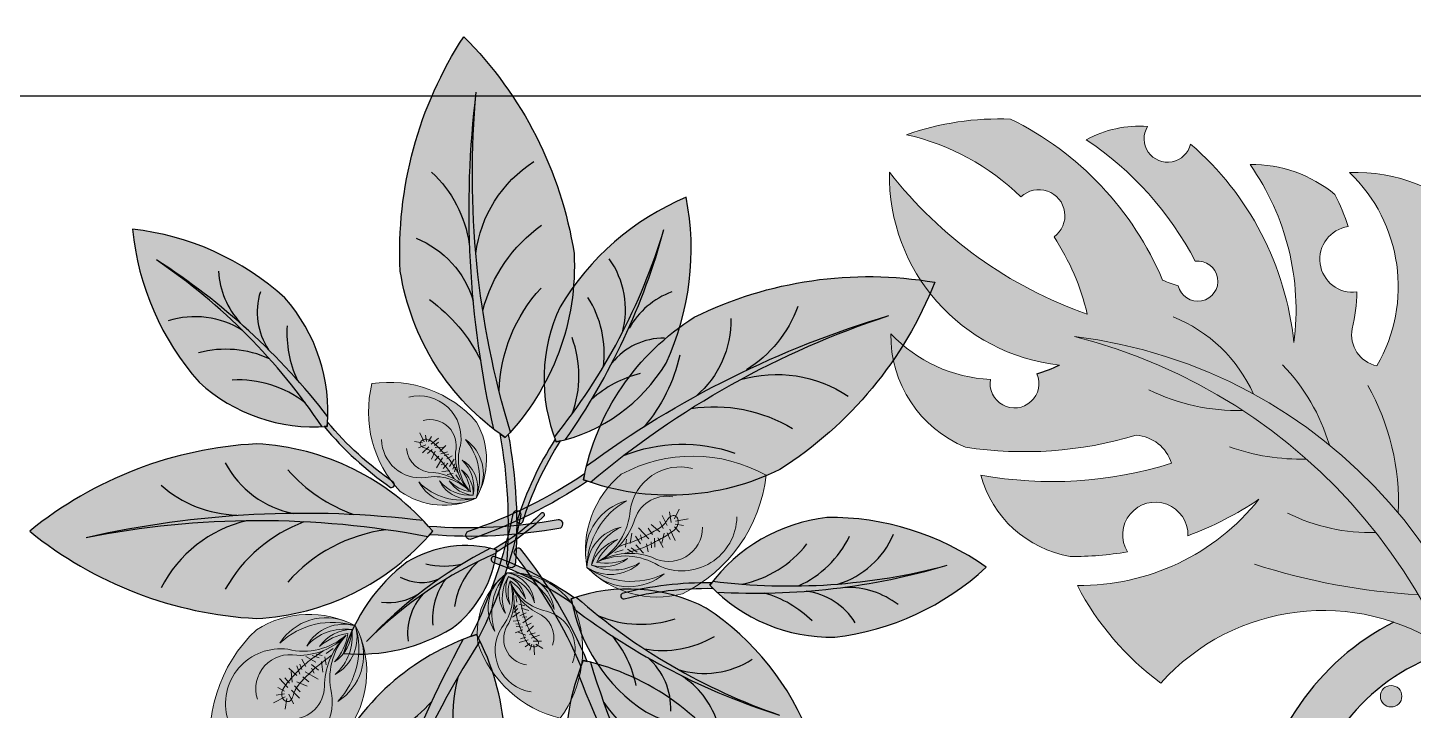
# Model space of a CAD drawing. Header units: inches. Extents: x 9636 to 21597, y -10243 to 557.
# Drawn here: x 13369.94 to 13398.07, y -8527.81 to -8513.95 of the extents above; entities that cross this region are included whole.
import ezdxf

# ---------------------------------------------------------------- set-up
doc = ezdxf.new("R2010")
doc.units = ezdxf.units.IN
doc.header["$MEASUREMENT"] = 0
doc.layers.add('estofado', color=7, linetype='Continuous', lineweight=25)
doc.layers.add('MESA', color=7, linetype='Continuous')

# ---------------------------------------------------------------- blocks, each defined once
blk = doc.blocks.new('folha Ant')
at = {"layer": 'MESA', "ltscale": 0.8}
h = blk.add_hatch(color=85, dxfattribs=at)
h.dxf.hatch_style = 1
h.set_gradient(color1=(103, 159, 96), color2=(179, 207, 175), one_color=1, tint=0.75, name='INVCURVED')
h.paths.add_polyline_path([(0.2265621468313839, 0.067551627434284, 0.1995123331975758), (0.09892586465855402, 0.006731651373172554, 0.0967495278531692), (0.3533341132944088, 0.007492088701326338, -0.08665420676483183), (0.1023075862732412, -0.005289201364917062, 0.1924888780828612), (0.2265621468304744, -0.06244837256554092, 0.1586077411667837), (0.3952802919023952, 0.002551627434343118, 0.1586077411660197)])
h = blk.add_hatch(color=35, dxfattribs=at)
h.dxf.hatch_style = 1
h.set_gradient(color1=(179, 116, 77), color2=(114, 74, 49), one_color=1, tint=0.3199999928474426, name='CURVED')
h.paths.add_polyline_path([(0.05000099493565813, -0.0003325791788029164), (0.0485055512837107, 0.005697716308816325, 0.03310768506175343), (0, -5.684341886080801e-14, 0.8090823413515376), (0.001982235223181306, -0.00600525314899869, -0.032777259300629)])
h.paths.add_polyline_path([(0.09733876678762954, 0.004943037555904084, 0.03310768506174779), (0.0485055512837107, 0.005697716308816325), (0.05000099493565813, -0.0003325791788029164, -0.03277725930060161), (0.09834927486917877, -0.0009839943787710581), (0.0952802919024407, 0.002551627434456805)])
h = blk.add_hatch(color=85, dxfattribs=at)
h.dxf.hatch_style = 1
h.set_gradient(color1=(103, 159, 96), color2=(52, 80, 48), one_color=1, tint=0.25)
h.paths.add_polyline_path([(0.353334113293613, 0.007492088701155808, -0.09674952785286056), (0.09892586465855402, 0.006731651373229397, 0.007527451123012324), (0.09528029190232701, 0.002551627434399961, 0.01429188129494994), (0.1023075862732412, -0.005289201364917062, 0.08665420676455064)])
blk.add_lwpolyline([(0.09834927486917877, -0.0009839943787710581), (0.09528029190232701, 0.002551627434399961), (0.09733876678762954, 0.004943037555904084, 0.06628802967972178), (0, -5.684341886080801e-14, 0.8090823413515378), (0.001982235223181306, -0.00600525314899869, -0.06562502276091056)], format="xyb", close=True, dxfattribs=at)
for centre, radius, start, end in [((0.2359212193687199, -0.116427435949106), 0.1842169590516126, 92.91214396360807, 139.7695295797653), ((0.2110445794835414, -0.22419454821312), 0.2921585629436255, 50.90546460646404, 86.95538728132964), ((0.1514763381197781, 0.1013313988557911), 0.1128992328564817, 290.5634166545447, 330.4539067144626), ((0.2122509936349388, 0.08793577454724755), 0.09551348369490566, 283.0012749323539, 333.1910720874903), ((0.1143519570299532, 0.1191639001535236), 0.1187176334694229, 277.6411412097905, 318.4820087943453), ((0.2359212193687199, 0.1215306908179059), 0.1842169590516126, 220.2304704202346, 267.0878560363919), ((0.2241834180391606, 0.6583472640468244), 0.6635452971417175, 259.1189790274021, 281.2235391101338), ((0.1912233305980635, 0.7198824189188713), 0.7306024147604738, 263.0096624057024, 282.8198580038254), ((0.2110445794835414, 0.2292978030819199), 0.2921585629436255, 273.0446127186704, 309.0945353935359), ((0.1126560144376754, -0.1239479423437615), 0.1214242157519734, 41.75279468237299, 70.1060592868036), ((0.2380907894142865, -0.09953432116532213), 0.0901952331959032, 48.80268108674045, 88.011030410351), ((0.185327045767167, -0.08212347498869121), 0.07272381235332499, 27.73755792858033, 79.23474605660121)]:
    blk.add_arc(centre, radius, start, end, dxfattribs=at)
blk = doc.blocks.new('folha A')
at = {"layer": 'MESA', "ltscale": 0.8}
h = blk.add_hatch(color=7, dxfattribs=at)
h.dxf.hatch_style = 1
h.set_gradient(color1=(237, 238, 238), one_color=1, tint=1)
h.paths.add_polyline_path([(0.1500000000024784, -7.673861546209082e-12, 0.2569091805170801), (0.05431242336749165, 0.04999999999228066, 0.2403030205165218), (0.002782093347718728, 0.007503646251052487, -0.3583807301859824), (0.04894139678992815, 0.03059436764254997, 0.2702333190890776), (5.456968210637569e-12, -1.932676241267473e-12, -0.3489770048102109), (0.03628817426874775, 0.01493760461522697, 0.2509502793129825), (0.003901165531260631, -7.219114195322618e-12, -0.2453890551403372), (0.02981159426781232, 0.00799554186886553, 0.1532458537889449), (0.008185660595472655, -6.87805368215777e-12, 0.1518402250092038), (0.02960036002639299, -0.00798438780594779, 0.00137366511991412), (0.02981159426769864, -0.007995541881200552, -0.245389055139057), (0.003901165531260631, -5.172751116333529e-12, 0.2509502793127925), (0.03628817426874775, -0.014937604627562, -0.3489770048638718), (2.501110429875553e-12, -5.172751116333529e-12, 0.2702333191166405), (0.04894139678970078, -0.03059436765488499, -0.358380731124288), (0.002782093292694299, -0.007503646139639386, 0.240303021013481), (0.05431242336737796, -0.05000000000768523, 0.2569091805174252)])
edge = h.paths.add_edge_path(flags=16)
edge.add_arc((0.00978980243417027, 0.05522664400842814), 0.05522670332586323, 269.91602910653864, 271.41538979230364, ccw=False)
edge.add_arc((0.01099763063768933, -0.04872312625246877), 0.04874016773395203, 89.8162517801581, 91.51516711851127, ccw=False)
edge.add_arc((0.00978980243451133, 0.05522664400848498), 0.05522670332586323, 271.4153897919484, 288.9744624160262)
edge.add_spline(control_points=[(0.02784935699230573, 0.002988858237756631), (0.02806037680102236, 0.002966732311222131), (0.03002978532470024, 0.00275302420556045), (0.03199132851580089, 0.002473086161046467), (0.03373926401559402, 0.002219317153333122)], knot_values=[0.2471511740125481, 0.2471511740125481, 0.2471511740125481, 0.2471511740125481, 0.247785628570655, 0.2530743171580143, 0.2530743171580143, 0.2530743171580143, 0.2530743171580143], degree=3, periodic=0)
edge.add_spline(control_points=[(0.03373926401559402, 0.002219317153333122), (0.03490100220369641, 0.002050653522871926), (0.0360611952067984, 0.001880304044732384), (0.03722065705585464, 0.001722650487010924)], knot_values=[0.2436361292652643, 0.2436361292652643, 0.2436361292652643, 0.2436361292652643, 0.2471511740125481, 0.2471511740125481, 0.2471511740125481, 0.2471511740125481], degree=3, periodic=0)
edge.add_spline(control_points=[(0.03722065705585464, 0.001722650487010924), (0.03854585793260412, 0.001542461175120025), (0.04049246844272147, 0.001301966591597647), (0.04243964135309852, 0.001143708377355779), (0.04306257879022724, 0.001100603847874027)], knot_values=[0.2377304945037521, 0.2377304945037521, 0.2377304945037521, 0.2377304945037521, 0.2417479965750198, 0.2436361292652643, 0.2436361292652643, 0.2436361292652643, 0.2436361292652643], degree=3, periodic=0)
edge.add_spline(control_points=[(0.04306257879022724, 0.001100603847874027), (0.04402336983901023, 0.001034121335180771), (0.04498509547522644, 0.0009854644238203036), (0.04594898623838617, 0.0009512840470620176)], knot_values=[0.2348183224622999, 0.2348183224622999, 0.2348183224622999, 0.2348183224622999, 0.2377304945037521, 0.2377304945037521, 0.2377304945037521, 0.2377304945037521], degree=3, periodic=0)
edge.add_spline(control_points=[(0.04594898623838617, 0.0009512840470620176), (0.04723566903919618, 0.0009056571932433144), (0.04852620991562162, 0.0008858263155957502), (0.04982353589400645, 0.000883825147582229)], knot_values=[0.2309309092598198, 0.2309309092598198, 0.2309309092598198, 0.2309309092598198, 0.2348183224622999, 0.2348183224622999, 0.2348183224622999, 0.2348183224622999], degree=3, periodic=0)
edge.add_spline(control_points=[(0.04982353589400645, 0.000883825147582229), (0.05131195264323196, 0.0008815292157464683), (0.05280930053970678, 0.0009027023137946344), (0.05431999989559699, 0.0009353140121675096)], knot_values=[0.2264708961110354, 0.2264708961110354, 0.2264708961110354, 0.2264708961110354, 0.2309309092598199, 0.2309309092598199, 0.2309309092598199, 0.2309309092598199], degree=3, periodic=0)
edge.add_spline(control_points=[(0.05431999989559699, 0.0009353140121675096), (0.05467675710667663, 0.0009430153847347356), (0.0563551683278547, 0.0009821669427196866), (0.05805127458336301, 0.001031886807993487), (0.05937170986010187, 0.001127383879236277)], knot_values=[0.2215260703448321, 0.2215260703448321, 0.2215260703448321, 0.2215260703448321, 0.222579318859487, 0.2264708961110354, 0.2264708961110354, 0.2264708961110354, 0.2264708961110354], degree=3, periodic=0)
edge.add_spline(control_points=[(0.05937170986010187, 0.001127383879236277), (0.06085054868128736, 0.001234337077846703), (0.06231132516677462, 0.001411993067449657), (0.06371841402517475, 0.00173034106637715)], knot_values=[0.2171676473178, 0.2171676473178, 0.2171676473178, 0.2171676473178, 0.2215260703448321, 0.2215260703448321, 0.2215260703448321, 0.2215260703448321], degree=3, periodic=0)
edge.add_spline(control_points=[(0.06371841402517475, 0.00173034106637715), (0.06478352722297132, 0.001971318495122887), (0.06603866541559, 0.002361556979622037), (0.06722575404944564, 0.002915198858829626), (0.06743343269488378, 0.003016158018738224)], knot_values=[0.2131642620453263, 0.2131642620453263, 0.2131642620453263, 0.2131642620453263, 0.2164634238997696, 0.2171676473178, 0.2171676473178, 0.2171676473178, 0.2171676473178], degree=3, periodic=0)
edge.add_spline(control_points=[(0.06743343269488378, 0.003016158018738224), (0.06849341873180492, 0.003531450766445232), (0.07003759998883652, 0.004443105660868696), (0.0718040038906338, 0.005119672609225745), (0.07239768455485773, 0.005238589964903895)], knot_values=[0.2077773224475375, 0.2077773224475375, 0.2077773224475375, 0.2077773224475375, 0.2113716592103856, 0.2131642620453263, 0.2131642620453263, 0.2131642620453263, 0.2131642620453263], degree=3, periodic=0)
edge.add_spline(control_points=[(0.07239768455485773, 0.005238589964903895), (0.07291081872870109, 0.005341373435499008), (0.07435783566472765, 0.005406880691339211), (0.07574462811965077, 0.004447207654777685), (0.07622359343702101, 0.003643406866558507)], knot_values=[0.203445163018474, 0.203445163018474, 0.203445163018474, 0.203445163018474, 0.2049945578871382, 0.2077773224475375, 0.2077773224475375, 0.2077773224475375, 0.2077773224475375], degree=3, periodic=0)
edge.add_spline(control_points=[(0.07622359343702101, 0.003643406866558507), (0.07625266308502887, 0.00359462211082473), (0.07681429440560805, 0.002586127203869637), (0.07670026749940462, 0.001198854166148067), (0.07634833208931013, 1.875992921895886e-05), (0.07631620536676564, -8.157449991585963e-05)], knot_values=[0.1996944706411438, 0.1996944706411438, 0.1996944706411438, 0.1996944706411438, 0.1998633638435843, 0.2031371852270858, 0.203445163018474, 0.203445163018474, 0.203445163018474, 0.203445163018474], degree=3, periodic=0)
edge.add_spline(control_points=[(0.07631620536676564, -8.157449991585963e-05), (0.07609225497276384, -0.0007809902242001954), (0.07566169105405152, -0.001662688312421778), (0.0750175512879423, -0.002399841302008099), (0.07483154352223664, -0.002587782702221375)], knot_values=[0.1967564236367511, 0.1967564236367511, 0.1967564236367511, 0.1967564236367511, 0.1989032889930779, 0.1996944706411438, 0.1996944706411438, 0.1996944706411438, 0.1996944706411438], degree=3, periodic=0)
edge.add_spline(control_points=[(0.07483154352223664, -0.002587782702221375), (0.07430826653637723, -0.003116499388340799), (0.07343737783855886, -0.003739118601174596), (0.0725002137970705, -0.004194495265949172), (0.0722284720523021, -0.004312485862044468)], knot_values=[0.1936429904609736, 0.1936429904609736, 0.1936429904609736, 0.1936429904609736, 0.1958687424163022, 0.1967564236367511, 0.1967564236367511, 0.1967564236367511, 0.1967564236367511], degree=3, periodic=0)
edge.add_spline(control_points=[(0.0722284720523021, -0.004312485862044468), (0.0708485967844581, -0.004911629381581406), (0.0693515594737164, -0.005205392269715503), (0.06784782701390668, -0.005423134433044652)], knot_values=[0.1891354409754396, 0.1891354409754396, 0.1891354409754396, 0.1891354409754396, 0.1936429904609736, 0.1936429904609736, 0.1936429904609736, 0.1936429904609736], degree=3, periodic=0)
edge.add_spline(control_points=[(0.06784782701390668, -0.005423134433044652), (0.06771109282829002, -0.005442933698020624), (0.0666955122037507, -0.005585264745889162), (0.06568145818800986, -0.005702453773039906), (0.06480480992911453, -0.005788476722557334)], knot_values=[0.1860923947748148, 0.1860923947748148, 0.1860923947748148, 0.1860923947748148, 0.186502265629451, 0.1891354409754396, 0.1891354409754396, 0.1891354409754396, 0.1891354409754396], degree=3, periodic=0)
edge.add_spline(control_points=[(0.06480480992911453, -0.005788476722557334), (0.06346987846325192, -0.005919469673131061), (0.06213685268392055, -0.006014795047178723), (0.06080459832423912, -0.006086612136357417)], knot_values=[0.1820826809719926, 0.1820826809719926, 0.1820826809719926, 0.1820826809719926, 0.1860923947748149, 0.1860923947748149, 0.1860923947748149, 0.1860923947748149], degree=3, periodic=0)
edge.add_spline(control_points=[(0.06080459832423912, -0.006086612136357417), (0.05957802838531734, -0.006152732154646401), (0.05835211233090831, -0.006198925661351495), (0.05712596498244693, -0.00623468172915409)], knot_values=[0.1783910477803653, 0.1783910477803653, 0.1783910477803653, 0.1783910477803653, 0.1820826809719925, 0.1820826809719925, 0.1820826809719925, 0.1820826809719925], degree=3, periodic=0)
edge.add_spline(control_points=[(0.05712596498244693, -0.00623468172915409), (0.05675494932904712, -0.006245501033106393), (0.05552221269863367, -0.006278272182100864), (0.05428897160959423, -0.006303396491318836), (0.05342656269056079, -0.006314048167666897)], knot_values=[0.1746797876871894, 0.1746797876871894, 0.1746797876871894, 0.1746797876871894, 0.175796826109966, 0.1783910477803653, 0.1783910477803653, 0.1783910477803653, 0.1783910477803653], degree=3, periodic=0)
edge.add_spline(control_points=[(0.05342656269056079, -0.006314048167666897), (0.05249061516803977, -0.006325608124768678), (0.05155424776023665, -0.006329028731045128), (0.05061731985131246, -0.006320252625926059)], knot_values=[0.171864353741853, 0.171864353741853, 0.171864353741853, 0.171864353741853, 0.1746797876871893, 0.1746797876871893, 0.1746797876871893, 0.1746797876871893], degree=3, periodic=0)
edge.add_spline(control_points=[(0.05061731985131246, -0.006320252625926059), (0.04941778867168978, -0.006309016743671236), (0.04821733876349299, -0.006277788988711563), (0.04701567503923343, -0.006218054850364751)], knot_values=[0.1682598066156458, 0.1682598066156458, 0.1682598066156458, 0.1682598066156458, 0.171864353741853, 0.171864353741853, 0.171864353741853, 0.171864353741853], degree=3, periodic=0)
edge.add_spline(control_points=[(0.04701567503923343, -0.006218054850364751), (0.04533352135808855, -0.006134435782371384), (0.04335782696955448, -0.005970847525702538), (0.04137774721482401, -0.005698290707812248), (0.04108596226785721, -0.005656084751194612)], knot_values=[0.1623418216133556, 0.1623418216133556, 0.1623418216133556, 0.1623418216133556, 0.1673876610569998, 0.1682598066156458, 0.1682598066156458, 0.1682598066156458, 0.1682598066156458], degree=3, periodic=0)
edge.add_spline(control_points=[(0.04108596226785721, -0.005656084751194612), (0.03985202739011129, -0.005477599183620896), (0.03861851202816524, -0.005262653993156619), (0.03739439345929441, -0.00503605057696177)], knot_values=[0.1586535887747186, 0.1586535887747186, 0.1586535887747186, 0.1586535887747186, 0.1623418216133555, 0.1623418216133555, 0.1623418216133555, 0.1623418216133555], degree=3, periodic=0)
edge.add_spline(control_points=[(0.03739439345929441, -0.00503605057696177), (0.03652465952029615, -0.004875049276279242), (0.0356596691536879, -0.004708162814949901), (0.034802642192858, -0.004544286581960932)], knot_values=[0.1560331062850654, 0.1560331062850654, 0.1560331062850654, 0.1560331062850654, 0.1586535887747186, 0.1586535887747186, 0.1586535887747186, 0.1586535887747186], degree=3, periodic=0)
edge.add_spline(control_points=[(0.034802642192858, -0.004544286581960932), (0.03347198734707035, -0.004289845690948368), (0.03168210438002461, -0.003952487673529959), (0.02995042858333363, -0.003690664828013723), (0.02948815832485252, -0.003626515103007932)], knot_values=[0.1504801710943955, 0.1504801710943955, 0.1504801710943955, 0.1504801710943955, 0.1545488385723417, 0.1560331062850654, 0.1560331062850654, 0.1560331062850654, 0.1560331062850654], degree=3, periodic=0)
edge.add_arc((0.01099763063734827, -0.04872312625246877), 0.04874016773395205, 67.70537335333205, 89.81625177975714)
at = {"layer": 'MESA', "lineweight": 5, "ltscale": 0.8}
h = blk.add_hatch(color=83, dxfattribs=at)
h.dxf.hatch_style = 1
h.set_gradient(color1=(117, 211, 105), one_color=1, tint=1)
h.paths.add_polyline_path([(0.04894139678992815, 0.03059436764254997, 0.3583807301414101), (0.002782093350333525, 0.007503646256907359, 0.02724021252780064), (2.273736754432321e-12, -8.01492205937393e-12, -0.27023331912118)])
h.paths.add_polyline_path([(0.003901165532056439, -6.139089236967266e-12, -0.2509502793036039), (0.03628817426874775, 0.01493760461522697, 0.3489770048638718), (2.501110429875553e-12, -7.16227077646181e-12, 0.3489770048564635), (0.03628817426886144, -0.014937604627562, -0.2509502793046178)])
h.paths.add_polyline_path([(0.02981159426781232, 0.00799554186886553, 0.2453890551401661), (0.003901165531260631, -7.16227077646181e-12, 0.2453890551330679), (0.02981159426769864, -0.007995541881200552, -0.1532458537798691), (0.008185660596495836, -6.139089236967266e-12, -0.1532458537804744)], flags=17)
h.paths.add_polyline_path([(2.614797267597169e-12, -5.115907697472721e-12, 0.02724021243329556), (0.002782093339305902, -0.007503646244686024, 0.3583807303279284), (0.04894139678981446, -0.03059436765488499, -0.2702333191168038)])
h = blk.add_hatch(color=95, dxfattribs=at)
h.dxf.hatch_style = 1
h.set_gradient(color1=(68, 182, 53), color2=(121, 213, 109), one_color=1, tint=0.6299999952316284, name='CYLINDER')
edge = h.paths.add_edge_path()
edge.add_spline(control_points=[(0.0722284720523021, -0.004312485862044468), (0.0725002137970705, -0.004194495265949172), (0.07343737783855886, -0.003739118601174596), (0.07430826653637723, -0.003116499388340799), (0.07483154352223664, -0.002587782702221375)], knot_values=[0.1936429904609736, 0.1936429904609736, 0.1936429904609736, 0.1936429904609736, 0.1945306716814224, 0.1967564236367511, 0.1967564236367511, 0.1967564236367511, 0.1967564236367511], degree=3, periodic=0)
edge.add_spline(control_points=[(0.07483154352223664, -0.002587782702221375), (0.0750175512879423, -0.002399841302008099), (0.07566169105405152, -0.001662688312421778), (0.07609225497276384, -0.0007809902242001954), (0.07631620536676564, -8.157449991585963e-05)], knot_values=[0.1967564236367511, 0.1967564236367511, 0.1967564236367511, 0.1967564236367511, 0.197547605284817, 0.1996944706411439, 0.1996944706411439, 0.1996944706411439, 0.1996944706411439], degree=3, periodic=0)
edge.add_spline(control_points=[(0.07631620536676564, -8.157449991585963e-05), (0.07634833208931013, 1.875992921895886e-05), (0.07670026749940462, 0.001198854166148067), (0.07681429440560805, 0.002586127203869637), (0.07625266308502887, 0.00359462211082473), (0.07622359343702101, 0.003643406866558507)], knot_values=[0.1996944706411439, 0.1996944706411439, 0.1996944706411439, 0.1996944706411439, 0.2000024484325321, 0.2032762698160336, 0.2034451630184741, 0.2034451630184741, 0.2034451630184741, 0.2034451630184741], degree=3, periodic=0)
edge.add_spline(control_points=[(0.07622359343702101, 0.003643406866558507), (0.07574462811965077, 0.004447207654777685), (0.07435783566472765, 0.005406880691339211), (0.07291081872870109, 0.005341373435499008), (0.07239768455485773, 0.005238589964903895)], knot_values=[0.2034451630184741, 0.2034451630184741, 0.2034451630184741, 0.2034451630184741, 0.2062279275788734, 0.2077773224475375, 0.2077773224475375, 0.2077773224475375, 0.2077773224475375], degree=3, periodic=0)
edge.add_spline(control_points=[(0.07239768455485773, 0.005238589964903895), (0.0718040038906338, 0.005119672609225745), (0.07003759998883652, 0.004443105660868696), (0.06849341873180492, 0.003531450766445232), (0.06743343269488378, 0.003016158018738224)], knot_values=[0.2077773224475375, 0.2077773224475375, 0.2077773224475375, 0.2077773224475375, 0.2095699252824783, 0.2131642620453263, 0.2131642620453263, 0.2131642620453263, 0.2131642620453263], degree=3, periodic=0)
edge.add_spline(control_points=[(0.06743343269488378, 0.003016158018738224), (0.06722575404944564, 0.002915198858829626), (0.06603866541559, 0.002361556979622037), (0.06478352722297132, 0.001971318495122887), (0.06371841402517475, 0.00173034106637715)], knot_values=[0.2131642620453263, 0.2131642620453263, 0.2131642620453263, 0.2131642620453263, 0.2138684854633567, 0.2171676473178, 0.2171676473178, 0.2171676473178, 0.2171676473178], degree=3, periodic=0)
edge.add_spline(control_points=[(0.06371841402517475, 0.00173034106637715), (0.06231132516677462, 0.001411993067449657), (0.06085054868128736, 0.001234337077846703), (0.05937170986010187, 0.001127383879236277)], knot_values=[0.2171676473178, 0.2171676473178, 0.2171676473178, 0.2171676473178, 0.2215260703448321, 0.2215260703448321, 0.2215260703448321, 0.2215260703448321], degree=3, periodic=0)
edge.add_spline(control_points=[(0.05937170986010187, 0.001127383879236277), (0.05805127458336301, 0.001031886807993487), (0.0563551683278547, 0.0009821669427196866), (0.05467675710667663, 0.0009430153847347356), (0.05431999989559699, 0.0009353140121675096)], knot_values=[0.2215260703448321, 0.2215260703448321, 0.2215260703448321, 0.2215260703448321, 0.2254176475963806, 0.2264708961110354, 0.2264708961110354, 0.2264708961110354, 0.2264708961110354], degree=3, periodic=0)
edge.add_spline(control_points=[(0.05431999989559699, 0.0009353140121675096), (0.05280930053970678, 0.0009027023137946344), (0.05131195264323196, 0.0008815292157464683), (0.04982353589400645, 0.000883825147582229)], knot_values=[0.2264708961110354, 0.2264708961110354, 0.2264708961110354, 0.2264708961110354, 0.2309309092598199, 0.2309309092598199, 0.2309309092598199, 0.2309309092598199], degree=3, periodic=0)
edge.add_spline(control_points=[(0.04982353589400645, 0.000883825147582229), (0.04852620991562162, 0.0008858263155957502), (0.04723566903919618, 0.0009056571932433144), (0.04594898623838617, 0.0009512840470620176)], knot_values=[0.2309309092598199, 0.2309309092598199, 0.2309309092598199, 0.2309309092598199, 0.2348183224622999, 0.2348183224622999, 0.2348183224622999, 0.2348183224622999], degree=3, periodic=0)
edge.add_spline(control_points=[(0.04594898623838617, 0.0009512840470620176), (0.04498509547522644, 0.0009854644238203036), (0.04402336983901023, 0.001034121335180771), (0.04306257879022724, 0.001100603847874027)], knot_values=[0.2348183224622999, 0.2348183224622999, 0.2348183224622999, 0.2348183224622999, 0.2377304945037521, 0.2377304945037521, 0.2377304945037521, 0.2377304945037521], degree=3, periodic=0)
edge.add_spline(control_points=[(0.04306257879022724, 0.001100603847874027), (0.04243964135309852, 0.001143708377355779), (0.04049246844272147, 0.001301966591597647), (0.03854585793260412, 0.001542461175120025), (0.03722065705585464, 0.001722650487010924)], knot_values=[0.2377304945037521, 0.2377304945037521, 0.2377304945037521, 0.2377304945037521, 0.2396186271939966, 0.2436361292652643, 0.2436361292652643, 0.2436361292652643, 0.2436361292652643], degree=3, periodic=0)
edge.add_spline(control_points=[(0.03722065705585464, 0.001722650487010924), (0.0360611952067984, 0.001880304044732384), (0.03490100220369641, 0.002050653522871926), (0.03373926401559402, 0.002219317153333122)], knot_values=[0.2436361292652643, 0.2436361292652643, 0.2436361292652643, 0.2436361292652643, 0.2471511740125481, 0.2471511740125481, 0.2471511740125481, 0.2471511740125481], degree=3, periodic=0)
edge.add_spline(control_points=[(0.03373926401559402, 0.002219317153333122), (0.03199132851580089, 0.002473086161046467), (0.03002978532470024, 0.00275302420556045), (0.02806037680102236, 0.002966732311222131), (0.02784935699230573, 0.002988858237756631)], knot_values=[0.2471511740125481, 0.2471511740125481, 0.2471511740125481, 0.2471511740125481, 0.2524398625999075, 0.2530743171580144, 0.2530743171580144, 0.2530743171580144, 0.2530743171580144], degree=3, periodic=0)
edge.add_arc((0.01099763063723458, 0.04872312623894004), 0.04874016773395204, 271.51516711169256, 290.2273514497534, ccw=False)
edge.add_arc((0.01099763063734827, -0.04872312625246877), 0.04874016773395205, 67.70537335303408, 88.48483288844102, ccw=False)
edge.add_spline(control_points=[(0.02948815832485252, -0.003626515103007932), (0.02995042858333363, -0.003690664828013723), (0.03168210438002461, -0.003952487673529959), (0.03347198734707035, -0.004289845690948368), (0.034802642192858, -0.004544286581960932)], knot_values=[0.1504801710943955, 0.1504801710943955, 0.1504801710943955, 0.1504801710943955, 0.1519644388071193, 0.1560331062850654, 0.1560331062850654, 0.1560331062850654, 0.1560331062850654], degree=3, periodic=0)
edge.add_spline(control_points=[(0.034802642192858, -0.004544286581960932), (0.0356596691536879, -0.004708162814949901), (0.03652465952029615, -0.004875049276279242), (0.03739439345929441, -0.00503605057696177)], knot_values=[0.1560331062850654, 0.1560331062850654, 0.1560331062850654, 0.1560331062850654, 0.1586535887747186, 0.1586535887747186, 0.1586535887747186, 0.1586535887747186], degree=3, periodic=0)
edge.add_spline(control_points=[(0.03739439345929441, -0.00503605057696177), (0.03861851202816524, -0.005262653993156619), (0.03985202739011129, -0.005477599183620896), (0.04108596226785721, -0.005656084751194612)], knot_values=[0.1586535887747186, 0.1586535887747186, 0.1586535887747186, 0.1586535887747186, 0.1623418216133556, 0.1623418216133556, 0.1623418216133556, 0.1623418216133556], degree=3, periodic=0)
edge.add_spline(control_points=[(0.04108596226785721, -0.005656084751194612), (0.04137774721482401, -0.005698290707812248), (0.04335782696955448, -0.005970847525702538), (0.04533352135808855, -0.006134435782371384), (0.04701567503923343, -0.006218054850364751)], knot_values=[0.1623418216133556, 0.1623418216133556, 0.1623418216133556, 0.1623418216133556, 0.1632139671720015, 0.1682598066156458, 0.1682598066156458, 0.1682598066156458, 0.1682598066156458], degree=3, periodic=0)
edge.add_spline(control_points=[(0.04701567503923343, -0.006218054850364751), (0.04821733876349299, -0.006277788988711563), (0.04941778867168978, -0.006309016743671236), (0.05061731985131246, -0.006320252625926059)], knot_values=[0.1682598066156458, 0.1682598066156458, 0.1682598066156458, 0.1682598066156458, 0.171864353741853, 0.171864353741853, 0.171864353741853, 0.171864353741853], degree=3, periodic=0)
edge.add_spline(control_points=[(0.05061731985131246, -0.006320252625926059), (0.05155424776023665, -0.006329028731045128), (0.05249061516803977, -0.006325608124768678), (0.05342656269056079, -0.006314048167666897)], knot_values=[0.171864353741853, 0.171864353741853, 0.171864353741853, 0.171864353741853, 0.1746797876871894, 0.1746797876871894, 0.1746797876871894, 0.1746797876871894], degree=3, periodic=0)
edge.add_spline(control_points=[(0.05342656269056079, -0.006314048167666897), (0.05428897160959423, -0.006303396491318836), (0.05552221269863367, -0.006278272182100864), (0.05675494932904712, -0.006245501033106393), (0.05712596498244693, -0.00623468172915409)], knot_values=[0.1746797876871894, 0.1746797876871894, 0.1746797876871894, 0.1746797876871894, 0.1772740093575887, 0.1783910477803653, 0.1783910477803653, 0.1783910477803653, 0.1783910477803653], degree=3, periodic=0)
edge.add_spline(control_points=[(0.05712596498244693, -0.00623468172915409), (0.05835211233090831, -0.006198925661351495), (0.05957802838531734, -0.006152732154646401), (0.06080459832423912, -0.006086612136357417)], knot_values=[0.1783910477803653, 0.1783910477803653, 0.1783910477803653, 0.1783910477803653, 0.1820826809719925, 0.1820826809719925, 0.1820826809719925, 0.1820826809719925], degree=3, periodic=0)
edge.add_spline(control_points=[(0.06080459832423912, -0.006086612136357417), (0.06213685268392055, -0.006014795047178723), (0.06346987846325192, -0.005919469673131061), (0.06480480992911453, -0.005788476722557334)], knot_values=[0.1820826809719925, 0.1820826809719925, 0.1820826809719925, 0.1820826809719925, 0.1860923947748148, 0.1860923947748148, 0.1860923947748148, 0.1860923947748148], degree=3, periodic=0)
edge.add_spline(control_points=[(0.06480480992911453, -0.005788476722557334), (0.06568145818800986, -0.005702453773039906), (0.0666955122037507, -0.005585264745889162), (0.06771109282829002, -0.005442933698020624), (0.06784782701390668, -0.005423134433044652)], knot_values=[0.1860923947748148, 0.1860923947748148, 0.1860923947748148, 0.1860923947748148, 0.1887255701208035, 0.1891354409754396, 0.1891354409754396, 0.1891354409754396, 0.1891354409754396], degree=3, periodic=0)
edge.add_spline(control_points=[(0.06784782701390668, -0.005423134433044652), (0.0693515594737164, -0.005205392269715503), (0.0708485967844581, -0.004911629381581406), (0.0722284720523021, -0.004312485862044468)], knot_values=[0.1891354409754396, 0.1891354409754396, 0.1891354409754396, 0.1891354409754396, 0.1936429904609736, 0.1936429904609736, 0.1936429904609736, 0.1936429904609736], degree=3, periodic=0)
at = {"layer": 'MESA', "lineweight": 9, "ltscale": 0.8}
for p, q in [((0.02991050820105556, -0.0007887538810678052), (0.02359523399900354, 0.0002629394136874907)), ((0.03239842188611419, 0.0003585478950185461), (0.0358430615689258, 0.005138886673478282)), ((0.03670437366497481, 0.001027807264392777), (0.04139289410272795, 0.00733788174431993)), ((0.04346810842309878, -0.002749196835623025), (0.04274831933923906, 0.004083952413282077)), ((0.0455074093767962, -0.0006931453997367498), (0.04656000580223463, 0.003226717046686645)), ((0.0506669123122947, -0.002149788800977603), (0.04766738532919135, 0.008639470534433258)), ((0.05450203376869922, -0.0005975369184056945), (0.05383215817744258, 0.005043278192147227)), ((0.0603852823452371, -0.001310634610149464), (0.05714577494245532, 0.006481584551920605)), ((0.06366709447638641, -0.0002709670030753841), (0.06381926975836905, 0.005663411348109548)), ((0.06743343270534297, 0.0003402961420988504), (0.06743343270534297, 0.008838192890834762)), ((0.07097013843372224, 0.001097488021969184), (0.07358055322083601, 0.00866991855212973)), ((0.07442269123123424, 0.0005085704808038827), (0.08360129553909701, -0.002352093277124823)), ((0.07447975696197773, 0.002315835172680636), (0.08087583623876071, 0.007185129924437206)), ((0.03306829747737083, -0.001744838694492046), (0.0355560589871402, -0.005760394910737432)), ((0.03593877982132199, -0.002127272619816267), (0.03842669350638062, -0.007098913649542737)), ((0.03998877277592783, -0.001790212211005837), (0.0422683584998822, -0.009822177529315468)), ((0.04742740490951292, -0.004667336662009802), (0.04586776044459384, -0.01054150128629772)), ((0.05124867841527703, -0.004995527060032146), (0.04933492206907886, -0.009010997987786595)), ((0.05462620879882252, -0.003708266748844835), (0.0518666622353976, -0.009702347095469577)), ((0.05708551353086477, -0.004517484653320025), (0.05727695003554345, -0.01264412027870776)), ((0.06290484848898359, -0.003588351026451164), (0.05786571620149061, -0.00958243137313275)), ((0.06488540978386936, -0.004379487755215905), (0.06458075486932557, -0.009705246906662524)), ((0.06794398077636288, -0.002988942991805743), (0.06758408623443302, -0.01209989394561717)), ((0.07181227644423416, -0.002856916293183076), (0.07332794225271755, -0.00815768589518484)), ((0.07310911419722288, -0.00133613589110837), (0.07813470288454027, -0.004988106954897376))]:
    blk.add_line(p, q, dxfattribs=at)
for centre, radius, start, end in [((0.07020547252557208, -0.02176219361433596), 0.07350103021581711, 102.4876359423994, 162.7776828012337), ((0.05671225017078996, -0.06196845100754445), 0.11199416586583, 33.59497954719926, 91.2278360308839), ((0.07875828603528134, 0.001178711467161975), 0.03779035960110596, 48.94459180381985, 144.5333458640495), ((0.00673615542780226, 0.0481714661850674), 0.0482631034134151, 273.5313007263508, 328.710995080163), ((0.06548452255935899, -0.002265895420009656), 0.02499170896791176, 51.9711829949073, 139.6849855414374), ((0.009789802434625017, 0.05522664400854183), 0.05522670332592547, 269.9160291180983, 311.5613261238024), ((0.01099763063734827, -0.04872312625246877), 0.04874016773396249, 43.3702697983188, 91.51516710447389), ((0.07020547252557208, 0.02176219359898823), 0.07350103021581711, 197.2223171987663, 257.5123640576006), ((0.00673615542780226, -0.04817146619944879), 0.04826310341342344, 31.28900491989511, 86.46869927365576), ((0.05671225017078996, 0.06196845099219672), 0.11199416586583, 268.7721639691161, 326.4050204528007), ((0.06760360482724082, -0.001142890729965984), 0.02544559696843881, 213.6770178921662, 332.84146336245), ((0.08042463070125905, 0.001731409106810133), 0.04086016049710516, 217.4347997438042, 331.7322078727132)]:
    blk.add_arc(centre, radius, start, end, dxfattribs=at)
at = {"layer": 'MESA', "color": 62, "lineweight": 5, "ltscale": 0.8}
for centre, radius, start, end in [((0.03990060272587925, -0.009015247936531523), 0.04062828575796863, 77.1426402064678, 158.3650061540139), ((0.0507074537488279, -0.02667339942235003), 0.0572949919432905, 91.76636101785739, 152.2544980832791), ((0.02754186192350971, -0.01536137012584504), 0.03153610391282638, 73.89831961037034, 150.8495708938813), ((0.03403856093132163, -0.02276368356507419), 0.03776834508714992, 86.58524390803764, 142.9351488220486), ((0.02451165614456841, -0.02080998977891113), 0.02928904227900837, 79.57472959496688, 134.7240405880906), ((0.03173595774910609, -0.03045351015674669), 0.03849717881191259, 92.86524566176901, 127.7154849712638), ((0.0507074537488279, 0.02667339941001501), 0.0572949919432905, 207.7455019167209, 268.2336389821426), ((0.02754186192350971, 0.01536137011351002), 0.03153610391282638, 209.1504291061187, 286.1016803896297), ((0.03990060272587925, 0.009015247924196501), 0.04062828575796863, 201.6349938459861, 282.8573597935322), ((0.03403856093132163, 0.02276368355273917), 0.03776834508714992, 217.0648511779514, 273.4147560919624), ((0.02451165614456841, 0.02080998976657611), 0.02928904227900837, 225.2759594119094, 280.4252704050331), ((0.03173595774910609, 0.03045351014441167), 0.03849717881191259, 232.2845150287361, 267.134754338231)]:
    blk.add_arc(centre, radius, start, end, dxfattribs=at)
blk.add_open_spline([(0.02948815832485252, -0.003626515103007932), (0.02995042858333363, -0.003690664828013723), (0.03392144674046449, -0.004291067787733027), (0.04292112791733871, -0.006390196030110928), (0.05515218395339616, -0.006375341651903454), (0.0655425247363155, -0.005919126602464075), (0.07232662955084379, -0.004673900970203704), (0.07541999379986919, -0.002264836142103377), (0.0766349994396478, 0.0004047905306947541), (0.07689889479445355, 0.003615391631967668), (0.07384138008774244, 0.005823075521050214), (0.0702424644561006, 0.004625709526749233), (0.06484516408431773, 0.001268673301467516), (0.05437175062968436, 0.000867082069476055), (0.04164655322006183, 0.0007808754981510901), (0.03253431063228618, 0.002481248516176038), (0.02806037680102236, 0.002966732311222131), (0.02784935699230573, 0.002988858237756631)], degree=3, knots=[0.1504801710943955, 0.1504801710943955, 0.1504801710943955, 0.1504801710943955, 0.1519644388071193, 0.1632139671720015, 0.1772740093575887, 0.1887255701208035, 0.1945306716814224, 0.197547605284817, 0.2000024484325321, 0.2032762698160336, 0.2062279275788734, 0.2095699252824783, 0.2138684854633567, 0.2254176475963806, 0.2396186271939966, 0.2524398625999075, 0.2530743171580144, 0.2530743171580144, 0.2530743171580144, 0.2530743171580144], dxfattribs=at)
blk = doc.blocks.new('Anturio Completa')
at = {"layer": 'MESA', "xscale": -1}
for p, rotation in [((0.03816481659987403, -0.3934418212937203), 275.9103487005754), ((0.004688124415793027, -0.3743032628411243), 209.3422747969654)]:
    blk.add_blockref('folha Ant', p, dxfattribs=dict(at, rotation=rotation))
at = {"layer": 'MESA'}
for name, p, xscale, yscale, zscale, rotation in [('folha Ant', (0.03957273171909037, -0.3603861081941773), 0.6875195991112988, 0.6875195991112988, 0.6875195991112988, 62.02852832027476), ('folha Ant', (-0.0544865625379316, -0.3355314546774935), 0.6875195991113106, 0.6875195991113106, 0.6875195991113106, 134.6123703789177), ('folha A', (0.009077447196773392, -0.3435514574847502), 0.7678141644548924, 0.7678141644548924, 0.7678141644548924, 132.2423739965674), ('folha Ant', (0.05999158043562147, -0.3565513211773919), 0.4588451896756128, 0.4588451896756128, 0.4588451896756128, 214.0760858842101), ('folha Ant', (0.02254625785815279, -0.3869492755299007), 0.6875195991113231, 0.6875195991113231, 0.6875195991113231, 329.7037252995857), ('folha Ant', (0.1178120217846299, -0.4144393973448359), 0.6875195991112374, 0.6875195991112374, 0.6875195991112374, 3.732606609119444), ('folha A', (0.03222964851556753, -0.3991639714711255), 0.7678141644548586, 0.7678141644548586, 0.7678141644548586, 290.0444626994612), ('folha A', (0.04462219477875351, -0.5536580275510801), 0.7678141644548586, 0.7678141644548586, 0.7678141644548586, 290.0444626994612)]:
    blk.add_blockref(name, p, dxfattribs=dict(at, xscale=xscale, yscale=yscale, zscale=zscale, rotation=rotation))
for name, p, rotation in [('folha A', (0.09165406105978491, -0.3951196848045697), 27.2090412711087), ('folha Ant', (0.0721602323493471, -0.3655884559983065), 180), ('folha Ant', (0.04279620714748944, -0.355751804571355), 248.0349850699403), ('folha Ant', (0.04227747067136534, -0.3812807503523459), 297.7195320534174), ('folha A', (-0.0806384879487041, -0.4386582278959281), 224.8255080541778)]:
    blk.add_blockref(name, p, dxfattribs=dict(at, rotation=rotation))
blk = doc.blocks.new('Novo Cashepo')
at = {"layer": 'estofado', "ltscale": 0.1}
h = blk.add_hatch(color=75, dxfattribs=at)
h.set_gradient(color1=(108, 164, 86), color2=(102, 154, 81), one_color=1, tint=0.4600000083446503, name='CYLINDER')
h.paths.add_polyline_path([(-0.08087039713756355, 0.1925861716814331, 0.03306219145916373), (-0.078495727971574, 0.2777687064059973, -0.981894715235122), (-0.08291190208365114, 0.3323705289991424, 0.04885453870559574), (-0.1104550779988994, 0.45507407721536, -1.138232616921844), (-0.13435963825907, 0.5167536034925917, 0.01886412120350526), (-0.1559065612052239, 0.5603795229775941, 0.2089786032333051), (-0.2783052954428946, 0.5807514525048022, -0.3466358451574331), (-0.2160906101676121, 0.4111830621858409, -0.4262499268513135), (-0.2455157584381563, 0.4414510051902395, 0.04536990387066357), (-0.2483520948646753, 0.4741716998502291, -0.9948550550351561), (-0.2689952437863137, 0.5314622379681604, 0.04438058004894396), (-0.2872231413969136, 0.5579213588098939, 0.1811801285509646), (-0.3697249275009682, 0.5685570578455768, -0.1883302619430109), (-0.2955857533861486, 0.4161365702693109, 0.1914259453492068), (-0.4274565129087135, 0.5756555376888277, -1.174476231366401), (-0.4697510828158201, 0.5832365066616445, 0.1405276102176313), (-0.5226696244633128, 0.559338007698705, -0.125367264787712), (-0.400469265284393, 0.4706103015413897, -2.245001344003706), (-0.4111806857368346, 0.4451520792619335, -0.03197615609104566), (-0.4264291705082978, 0.4471104356015362, 0.1814250944038099), (-0.5950013651196289, 0.5632815932406177, 0.09450278186130544), (-0.6861915734236727, 0.5289729255718605, -0.1381963238283393), (-0.570566990880347, 0.4949682931542566, -1.074477693884282), (-0.5329407679772573, 0.4652311216592973, -0.08829056721090336), (-0.4878448075521518, 0.4017580563315462, -0.1440870782435308), (-0.6942926078571687, 0.4919076508921911, 0.3887678263955989), (-0.5030021401552077, 0.350399439483245, -0.04194454447107798), (-0.5218095588973537, 0.338138461609099, -1.340573355610665), (-0.5628241334063714, 0.3240264077620333, -0.1960629648834224), (-0.6616577722116982, 0.345954068022025, 0.3076276581039857), (-0.5720809502901107, 0.2578694567684673, 0.1112907671699621), (-0.4202728040616731, 0.3016685264540734, -0.3149069167786639), (-0.3828011070940141, 0.2832610944281874, -0.1221452219228137), (-0.5529883370013563, 0.2356371330344585, 0.2915452278102255), (-0.4562020928558425, 0.1793055540505294, 0.04302708689009678), (-0.4054792877966583, 0.1945628857134662, -1.339401949375662), (-0.353894055736459, 0.2209135167524237, 0.06007174331741813), (-0.2967882606391028, 0.2676943961295919, -0.2311171662218653), (-0.4442042273896138, 0.1544426325062868, 0.1144897553839341), (-0.3497658854011705, 0.0824235712853103, -0.3767460237825419), (-0.09853519453385962, 0.169095616709554, 0.2281238080252027), (-0.4952203952329223, 0.3791730676138879, -0.261300363389141)])
h = blk.add_hatch(color=35, dxfattribs=at)
h.set_gradient(color1=(166, 115, 84), color2=(109, 75, 55), one_color=1, tint=0.3199999928474426, name='INVCYLINDER')
h.paths.add_polyline_path([(-0.01857770616480209, 0.007897544563104514, 0.8727079882559124), (-9.964560854040967e-05, 0.013233839534207, 0.3789969305371952), (-0.4952203952329218, 0.3791730676138879, -0.3221506870577537)])
h = blk.add_hatch(color=9, dxfattribs=at)
h.set_gradient(color1=(185, 193, 193), color2=(81, 92, 92), one_color=1, tint=0.3400000035762787, name='CURVED')
h.paths.add_polyline_path([(-0.09663933316633068, 0.1665067889027755, 0.001550071230726597), (-0.0985351945338595, 0.1690956167095539, 0.06755896751438231), (-0.15097796342351, 0.1826812329519977, 0.2536079246501006), (-0.2367893423413755, -0.02421453854916583, -0.03681736580683317), (-0.1934768621122813, -0.01381300061686872, -0.2906305334460976)])
h = blk.add_hatch(color=33, dxfattribs=at)
h.set_gradient(color1=(179, 165, 128), color2=(150, 134, 90), one_color=1, tint=0.4699999988079071)
h.paths.add_polyline_path([(-0.149016830897526, 0.1151876225800379, 1), (-0.1291405703376224, 0.1151876225800379, 1)])
at = {"layer": 'estofado', "lineweight": 5, "ltscale": 0.1}
blk.add_circle((-0.1390787006175742, 0.1151876225800379), 0.009938130279951838, dxfattribs=at)
for centre, radius, start, end in [((-0.4545342887928427, 0.4790037804347662), 0.105337609793567, 98.30585792996784, 130.302885800402), ((-0.4492160233877485, 0.5760303881871209), 0.02176273900921718, 160.6631184351726, 359.0130647792395), ((-0.240412435744247, 0.4305352071573338), 0.1549218809027059, 56.9429316446863, 104.1578024429064), ((-0.3547991021940788, 0.4564883684327583), 0.1459198976643808, 341.9118002800324, 58.38439960344745), ((-0.5622169834890656, 0.3299852870921427), 0.2802039551099805, 17.90617646210879, 61.25337824093484), ((-0.3426678772279956, 0.4531366774995149), 0.1185493490859555, 62.11533271821006, 103.1931510695767), ((-0.5278103733835451, 0.3974210386804202), 0.232977563845942, 4.60764390955608, 47.27005694748865), ((-0.5506460361182235, 0.3070448556389351), 0.2600474204978321, 99.82074715291694, 121.4150571022672), ((-0.6655276117422773, 0.2805528491184077), 0.2913923372630116, 34.86132934205887, 75.993503036382), ((-0.6357241121389734, 0.275119392064255), 0.3058783069404716, 39.72573598129325, 68.3086735797388), ((-0.4268623520741812, 0.4422145703462661), 0.1813482011356524, 29.48095883808807, 39.64556852956522), ((-0.6887195347169381, 0.306798077935639), 0.2221892290604531, 57.87518655837619, 89.34810234254792), ((-0.2585259099053019, 0.5028702101566296), 0.03044849760312405, 110.1108457618774, 289.5197592506552), ((-0.550684880543713, 0.4814523037806566), 0.02404122043876632, 317.5672994494806, 145.7918767189136), ((-0.437900928642307, 0.7975959515396767), 0.3989762277672244, 230.0122397623364, 262.8088443052418), ((-0.521402941503311, 0.5255723875554281), 0.1761367401383145, 191.0186447590578, 275.9965651708481), ((-0.4268623520741812, 0.4422145703462661), 0.1813482011356524, 359.2753922041842, 10.14964617439708), ((-0.6887195347169381, 0.306798077935639), 0.2221892290604531, 25.30161559607031, 45.48398961001458), ((-0.3943715293502237, 0.4530622098732238), 0.01857734923817748, 205.2009544517634, 109.1616811836702), ((-0.4035095157807973, 0.5652269794156268), 0.1203196928828105, 259.0186397225033, 266.3445387107849), ((-0.216276149139162, 0.4404395713035569), 0.02925709743745887, 181.0152893068431, 270.3633535859271), ((-0.4325608861945511, 0.2811167276186097), 0.1367237356814733, 36.14105902596825, 80.38728732160978), ((-0.4030833571861194, 0.2431701156933173), 0.1817424521143348, 28.69045425627302, 56.02460911483193), ((-0.3847203599810882, 0.2461649233629828), 0.2194846204379175, 9.49435076261373, 41.55374668566306), ((-0.5853557810411303, 0.4561686638719493), 0.1340494348923395, 235.304994537932, 279.6764731510241), ((-0.5520598897234095, 0.3678191485689695), 0.1117576735318024, 191.2825361142758, 259.679916585482), ((-0.540219005120548, 0.3249853733917689), 0.02262545999305974, 182.4291725941586, 35.5448566793609), ((-0.3720445266222896, 0.526574011136347), 0.1868652007531766, 255.9423411655375, 283.4166560457219), ((-0.307567997954493, 0.5013725044185549), 0.1936481029252358, 262.3136858606376, 283.7119416446359), ((-0.5933470906206821, 0.6165622175307703), 0.3593226201449281, 273.3929746362803, 298.794412829535), ((-0.4147011899885911, 0.2656666018720557), 0.03643050173945804, 28.87893471873979, 98.79723609186006), ((-0.5639145194145385, 0.6025819160412311), 0.3671074164846218, 271.7055405922461, 299.561179966014), ((-0.4864573451026217, 0.3620111334478224), 0.2118254199561176, 281.5060509339403, 333.5602214147543), ((-0.5193261445167536, 0.4811029869158574), 0.3083282931910765, 302.4487689475557, 316.199673704051), ((-0.2254439686665819, 0.4264080511269981), 0.1710794764237548, 255.5439661295599, 283.8080843384847), ((-0.3835918358098525, 0.2153831336487428), 0.03020833127733345, 10.5489075661154, 223.5685586966086), ((-0.4603966930534398, 0.2834111450931687), 0.10419006074072, 207.2921329804464, 272.3073012487941), ((-0.2276294241484038, 0.826722384286029), 0.6216579775513269, 264.4083778453174, 278.6615477542058), ((-0.5193261445167536, 0.4811029869158574), 0.3083282931910765, 281.8136940033197, 291.6686973152451), ((-0.1748003003339136, -0.01728877571542853), 0.2013839817421517, 67.74651418966536, 150.321318006258), ((-0.2417854884610051, 0.3219457501386387), 0.2627368270456229, 219.6080273011395, 245.733393115302)]:
    blk.add_arc(centre, radius, start, end, dxfattribs=at)
at = {"layer": 'estofado', "lineweight": 20, "ltscale": 0.1}
for centre, radius, start, end in [((-0.4543742294146114, -0.08348368096022796), 0.4644563233106312, 12.01912265281235, 95.04534024937767), ((-0.5151199448054058, -0.1379681022945078), 0.5175238947985029, 16.37082693204177, 87.7963503509758)]:
    blk.add_arc(centre, radius, start, end, dxfattribs=at)
at = {"layer": 'estofado', "ltscale": 0.1}
for centre, radius, start, end in [((-0.5853557810411303, 0.4561686638719493), 0.1340494348923395, 298.2975561225041, 307.9049060368009), ((-0.003048862639502659, 8.336565548461294e-05), 0.235, 129.0121764514578, 185.9347229277882), ((-0.003048862639502659, 8.336565548461294e-05), 0.1909343656306532, 119.3518151896386, 184.1737260752098)]:
    blk.add_arc(centre, radius, start, end, dxfattribs=at)

msp = doc.modelspace()

# ---------------------------------------------------------------- linework, layer by layer
msp.add_lwpolyline([(12814.52018703557, -9505.344527477606), (13471.52018703557, -9505.344527477606), (13471.52018703557, -8515.344527477606), (12814.52018703557, -8515.344527477606), (12814.52018703557, -8979.344527477606), (12814.52018703557, -9332.344527477606), (12814.52018703557, -9505.344527477606)])

# ---------------------------------------------------------------- block references
at = {"layer": 'estofado', "xscale": 21.95239053027895, "yscale": 21.95239053027895, "zscale": 21.95239053027895, "rotation": 347.8958019619758}
msp.add_blockref('Novo Cashepo', (13400.07114533314, -8530.638675138174), dxfattribs=at)
at = {"layer": 'MESA', "xscale": 27.26816714895735, "yscale": 27.26816714895735, "zscale": 27.26816714895735}
msp.add_blockref('Anturio Completa', (13378.79447819235, -8514.136403620176), dxfattribs=at)

doc.saveas('drawing.dxf')
